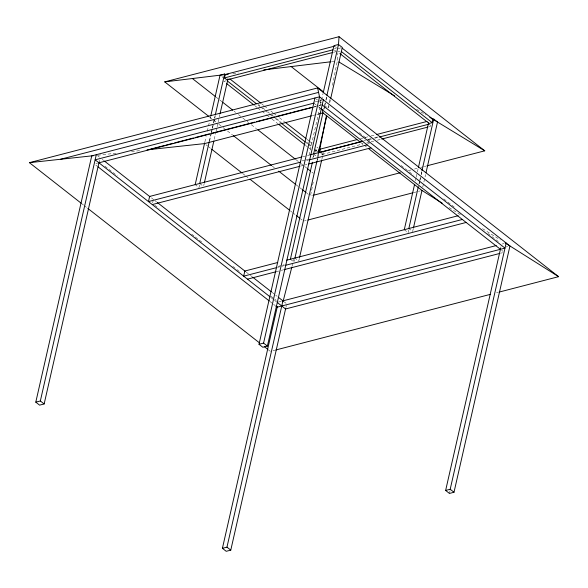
<?xml version="1.0" encoding="UTF-8"?>
<svg xmlns="http://www.w3.org/2000/svg" width="588" height="588" viewBox="0 0 588 588"><rect width="100%" height="100%" fill="white"/><g stroke="black" fill="none" stroke-linecap="round" stroke-linejoin="round"><path stroke-width="0.44" stroke-dasharray="2.94 2.21" d="M332.492 85.289L337.328 60.983L337.894 52.891M313.213 182.162L310.457 196.01L312.235 195.547M317.52 160.531L317.865 158.804M318.034 157.937L318.725 154.475M328.016 107.795L328.905 103.29M329.089 102.393L329.802 98.791M99.129 161.95L99.519 160.237M152.652 202.86L153.034 201.147M204.881 141.928L206.094 136.585M207.307 131.249L208.314 126.802M208.519 125.913L209.328 122.348M210.136 118.791L210.541 117.012M209.431 140.745L211.055 133.63M211.254 132.741L212.062 129.176M212.268 128.287L213.275 123.84M213.481 122.951L215.098 115.829M199.589 184.955L198.979 187.623L195.811 185.139M209.497 141.348L211.312 133.344M211.518 132.454L212.327 128.89M212.525 128L213.54 123.553M213.745 122.664L214.554 119.107M214.752 118.217L215.157 116.431M203.742 185.558L204.146 183.779M214.252 139.282L215.869 132.16M216.075 131.271L216.884 127.714M217.082 126.824L219.104 117.923M219.309 117.034L219.912 114.366M309.067 155.122L323.018 93.712M323.731 109.442L324.539 105.884M324.738 104.995L325.142 103.216M325.95 99.651L326.56 96.983M313.478 155.43L312.875 158.099L310.332 156.114M323.995 109.155L324.598 106.487M324.804 105.597L325.811 101.151M326.017 100.254L326.825 96.697M313.639 156.878L314.043 155.1M315.433 152.13L316.021 149.565L318.299 148.97M317.432 156.922L318.034 154.247M328.552 107.979L328.957 106.193M329.765 102.635L330.574 99.078M317.189 160.149L318.6 153.916M294.404 261.315L294.809 259.529M285.915 307.421L286.341 305.554M320.945 153.49L322.209 154.482L322.599 152.777M299.365 258.353L298.755 261.021L294.948 258.036M321.805 159.569L322.614 156.011M322.812 155.122L323.422 152.454M415.4 180.751L416.01 178.076M416.208 177.186L417.223 172.74M417.421 171.85L418.23 168.293M418.95 184.015L419.553 181.347M419.759 180.457L420.361 177.789M421.17 174.224L421.78 171.556M408.094 232.679L408.697 230.004M419.215 183.728L419.817 181.06M420.023 180.171L421.03 175.724M421.236 174.834L421.839 172.159M413.254 228.828L412.644 231.496L408.836 228.511M422.757 186.999L425.587 174.54M500.425 249.297L501.013 246.732M449.445 493.435L450.055 490.745M292.023 266.342L293.831 259.249M334.44 48.833L336.218 48.378M340.775 47.856L338.504 48.444L340.658 50.134M333.661 52.258L336.329 51.568M226.108 80.799L223.83 81.394L225.99 83.084M337.725 51.869L340.004 51.274M315.219 101.908L317.887 101.217M319.534 100.791L321.812 100.195M314.132 106.7L317.682 105.774M318.571 105.546L321.232 104.855L320.1 99.526M95.903 163.596L97.417 163.199M314.051 107.038L315.829 106.575M319.13 105.722L320.644 105.333M312.338 115.638L315.874 114.726M316.756 114.491L319.409 113.807M360.451 138.709L364.009 137.783M364.898 137.555L370.227 136.173M371.116 135.938L375.563 134.792M368.323 139.312L370.991 138.621M374.549 137.702L378.099 136.776M302.511 156.82L309.619 154.975M363.847 140.914L365.618 140.458M368.566 139.819L373.894 138.437M374.784 138.209L378.341 137.291M322.209 154.482L363.105 143.884M366.655 142.965L370.212 142.039M371.101 141.811L373.77 141.12M377.327 140.201L381.766 139.047M428.88 126.832L430.659 126.369M301.872 160.95L305.429 160.032M306.319 159.804L308.987 159.113M367.654 143.898L369.433 143.443M306.679 160.568L308.457 160.105M300.711 166.081L304.261 165.162M305.15 164.934L306.929 164.471M408.278 170.652L410.946 169.961M414.503 169.035L417.171 168.344M420.729 167.426L423.397 166.735M424.286 166.5L426.065 166.044M304.408 220.926L306.179 220.471M414.018 192.511L417.553 191.592M418.435 191.365L420.207 190.909M277.977 266.408L281.534 265.482M282.424 265.254L284.202 264.791M277.448 267.4L281.005 266.482M281.895 266.254L284.555 265.563M275.926 271.766L280.366 270.62M281.255 270.384L283.034 269.921M278.367 302.041L281.402 301.254M502.35 243.976L503.872 243.579M506.158 246.953L507.679 246.563M500.682 253.207L502.461 252.744M273.03 350.698L274.802 350.242M496.522 292.765L498.293 292.302M232.863 73.632L238.316 72.971M331.875 61.644L337.328 60.983M97.799 155.21L116.292 153.203M131.543 151.542L141.752 150.425M416.532 109.25L425.94 114.983M449.144 207.593L460.786 214.943M482.52 228.659L500.381 239.926M335.204 46.65L336.476 47.65M334.425 50.076L335.697 51.068M429.005 124.149L430.916 125.641M316.234 98.997L317.505 99.989M319.497 101.555L320.945 102.687M324.554 105.517L326.722 107.214M359.239 132.682L370.08 141.171M401.148 165.507L413.438 175.121M443.786 198.891L455.347 207.946M487.864 233.414L498.705 241.903M313.801 103.135L316.337 105.12M318.329 106.685L319.776 107.817M501.696 250.297L502.968 251.289M360.532 142.325L363.421 144.589M364.148 145.162L367.757 147.992M261.476 103.679L263.637 105.37M264.357 105.936L267.952 108.751M270.833 111.007L272.994 112.698M273.714 113.263L276.588 115.52M279.469 117.769L284.511 121.716M306.818 139.194L308.979 140.885M309.7 141.451L312.581 143.7M316.895 147.088L318.336 148.213M258.441 104.466L259.881 105.59M262.755 107.847L264.916 109.537M267.797 111.793L269.238 112.918M272.112 115.174L273.552 116.306M276.434 118.556L281.468 122.502M306.664 142.237L308.105 143.362M308.825 143.928L311.699 146.184M221.948 76.675L223.852 78.167M315.256 149.764L317.167 151.248M257.816 104.848L259.977 106.538M260.697 107.097L264.299 109.919M265.019 110.478L269.333 113.866M270.054 114.425L272.215 116.115M275.096 118.372L280.851 122.885M306.047 142.612L307.48 143.744M308.2 144.303L311.802 147.125M315.403 149.94L317.557 151.631M254.78 105.634L256.941 107.325M257.662 107.883L261.263 110.706M261.983 111.272L266.298 114.653M267.018 115.211L269.179 116.909M272.06 119.158L277.815 123.671M305.885 145.655L307.326 146.779M308.046 147.345L310.92 149.602M313.617 153.938L316.792 156.423M404.279 229.695L407.455 232.179M216.141 97.138L219.023 99.394M219.743 99.96L221.904 101.651M234.142 111.235L235.582 112.359M238.463 114.616L242.058 117.431M242.778 117.997L246.379 120.819M247.1 121.378L248.54 122.51M251.414 124.766L256.456 128.713M296.051 159.715L300.365 163.104M301.085 163.662L303.967 165.919M304.687 166.485L306.848 168.175M311.883 172.122L313.323 173.247M209.468 116.909L215.958 121.995M218.839 124.259L222.448 127.082M223.168 127.647L224.616 128.779M227.497 131.036L232.547 134.99M272.222 166.066L274.39 167.764M296.029 184.713L298.917 186.969M299.637 187.535L301.806 189.233M306.855 193.187L308.296 194.319M205.947 144.729L207.388 145.861M208.115 146.427L211.004 148.691M242.807 173.6L244.976 175.297M245.703 175.863L248.592 178.127M290.516 210.967L291.964 212.099M292.684 212.665L295.573 214.929M300.637 218.89L302.078 220.022M199.729 183.463L202.904 185.948M290.391 259.22L294.198 262.204M97.564 155.688L99.468 157.18M102.275 159.37L103.716 160.502M151.41 197.855L154.299 200.118M155.019 200.684L156.467 201.816M246.071 271.994L249.679 274.824M250.407 275.39L251.848 276.522M272.082 292.368L274.971 294.632M275.699 295.198L277.139 296.33M284.195 301.85L286.099 303.342M104.943 166.213L117.225 175.834M154.798 205.263L159.135 208.659M191.651 234.127L194.547 236.391M195.267 236.957L202.493 242.616M232.841 266.386L240.793 272.611M271.141 296.381L274.03 298.645M274.75 299.211L276.198 300.343M270.914 297.499L273.81 299.762M274.53 300.328L276.698 302.026M95.829 165.118L97.27 166.25M269.973 301.512L272.861 303.776M273.589 304.341L275.03 305.473M82.07 203.911L83.511 205.043M84.231 205.602L86.399 207.299M268.209 349.698L270.37 351.389"/><path stroke-width="0.88" d="M338.467 44.791L339.033 36.699L164.736 81.879L208.74 116.343M319.776 149.205L326.399 115.895M99.085 162.156L44.151 403.956L39.594 405.139L35.787 402.155L91.743 155.871L319.519 96.822L509.958 245.975L454.002 492.252L449.445 493.435L445.638 490.451L500.572 248.65M35.787 402.155L40.344 400.972L96.292 154.688M195.172 184.647L204.675 142.818M210.739 116.123L220.044 75.183L224.601 74.007L225.865 74.999M199.729 183.463L209.232 141.635M215.296 114.939L224.601 74.007M332.771 52.486L226.997 79.909L224.454 77.925L225.233 74.5L334.565 46.158M204.345 182.883L213.848 141.061M220.118 113.477L228.004 78.77M323.334 99.806L267.378 346.089L262.821 347.265L259.014 344.281L314.97 98.005M259.014 344.281L263.571 343.105L319.519 96.822M323.216 92.823L333.933 45.658L338.49 44.482L342.297 47.459L330.772 98.189M285.717 308.318L230.775 550.125L226.218 551.301L222.411 548.325L277.352 306.517M313.617 153.938L322.922 112.999M326.965 95.205L338.49 44.482M290.391 259.22L312.426 162.222M222.411 548.325L226.968 547.141L282.924 300.858L496.257 245.556M318.476 151.344L318.865 149.631M318.24 153.358L326.73 115.983M294.948 258.036L316.983 161.038M318.806 153.027L319.813 148.58M299.564 257.463L321.599 160.458M404.279 229.695L414.591 184.309M418.435 167.396L428.542 122.907M339.886 53.559L429.13 123.458L432.173 122.672L432.944 119.254L342.26 48.223M408.836 228.511L418.34 186.69M421.978 170.667L433.709 119.055L437.516 122.039L425.991 172.762M413.452 227.938L421.949 190.556M445.638 490.451L450.195 489.267L506.15 242.991M283.004 301.776L291.795 267.224M224.454 77.925L332.904 49.811M81.342 203.345L29.4 162.663L317.63 87.935L558.6 276.669L499.183 292.074M60.571 159.267L318.578 92.382M313.801 103.135L95.131 159.826L270.193 296.933M149.896 149.271L164.096 145.589M165.875 145.133L172.975 143.288M174.754 142.833L193.393 137.996M195.172 137.541L209.372 133.858M211.151 133.395L254.648 122.12M256.427 121.657L275.074 116.821M276.845 116.365L291.053 112.683M292.824 112.22L307.032 108.537M308.803 108.082L311.471 107.391M98.938 162.803L313.161 107.266M311.456 115.873L204.499 143.597L147.044 149.852M319.409 113.807L322.944 112.889L359.812 141.759M432.187 119.445L433.709 119.055M356.894 139.628L320.453 149.073L319.674 152.498L360.562 141.899M376.452 134.556L427.116 121.422M301.622 157.047L149.617 196.451L148.455 201.581L300.453 162.178M310.508 154.747L362.958 141.149M379.231 137.055L428.123 124.384M381.766 139.047L427.99 127.059M309.347 159.877L367.125 144.898M152.263 204.565L299.821 166.316M308.707 164.008L370.932 147.882M313.125 195.319L400.274 172.725M426.954 165.809L484.755 150.822L339.033 36.699M307.943 220.008L413.136 192.739M277.727 262.505L244.836 271.031L243.667 276.162L276.558 267.636M286.613 260.197L458.17 215.722M285.445 265.328L462.337 219.471M247.474 279.146L275.926 271.766M283.923 269.694L466.152 222.455M499.793 253.435L285.562 308.972L277.418 302.592M275.691 350.007L490.311 294.375M164.736 81.879L222.874 74.845M224.689 74.625L228.32 74.184M263.747 69.891L330.971 61.755M29.4 162.663L93.558 155.673M338.894 61.938L394.577 95.866M429.865 117.372L484.755 150.822M442.154 203.183L421.971 190.446L368.485 148.558M505.033 242.866L558.6 276.669M341.481 51.641L432.173 122.672M291.148 66.576L323.643 92.022M322.165 104.936L504.982 248.121L277.198 307.171L275.757 306.039M320.497 108.383L500.425 249.297M229.805 78.873L260.756 103.113M285.224 122.282L306.098 138.628M227.593 81.166L256.383 103.716M281.571 123.451L305.326 142.046M226.711 83.65L254.06 105.068M278.536 124.237L305.165 145.089M192.394 78.535L215.429 96.572M222.624 102.209L232.701 110.103M257.897 129.838L295.33 159.157M307.568 168.741L310.442 170.998M233.267 135.556L271.502 165.5M278.719 171.152L295.308 184.147M302.526 189.799L306.127 192.621M211.724 149.256L242.087 173.034M250.04 179.259L289.796 210.401M296.301 215.495L299.909 218.324M104.444 161.068L149.962 196.723M157.187 202.382L245.35 271.428M252.575 277.088L271.362 291.802M278.587 297.462L282.924 300.858M97.998 166.816L269.253 300.946M263.571 343.105L267.378 346.089M450.195 489.267L454.002 492.252M87.84 208.431L259.551 342.914M264.6 346.869L267.489 349.132M40.344 400.972L44.151 403.956M226.968 547.141L230.775 550.125M317.63 87.935L319.718 97.74M322.187 109.317L322.944 112.889"/></g></svg>
